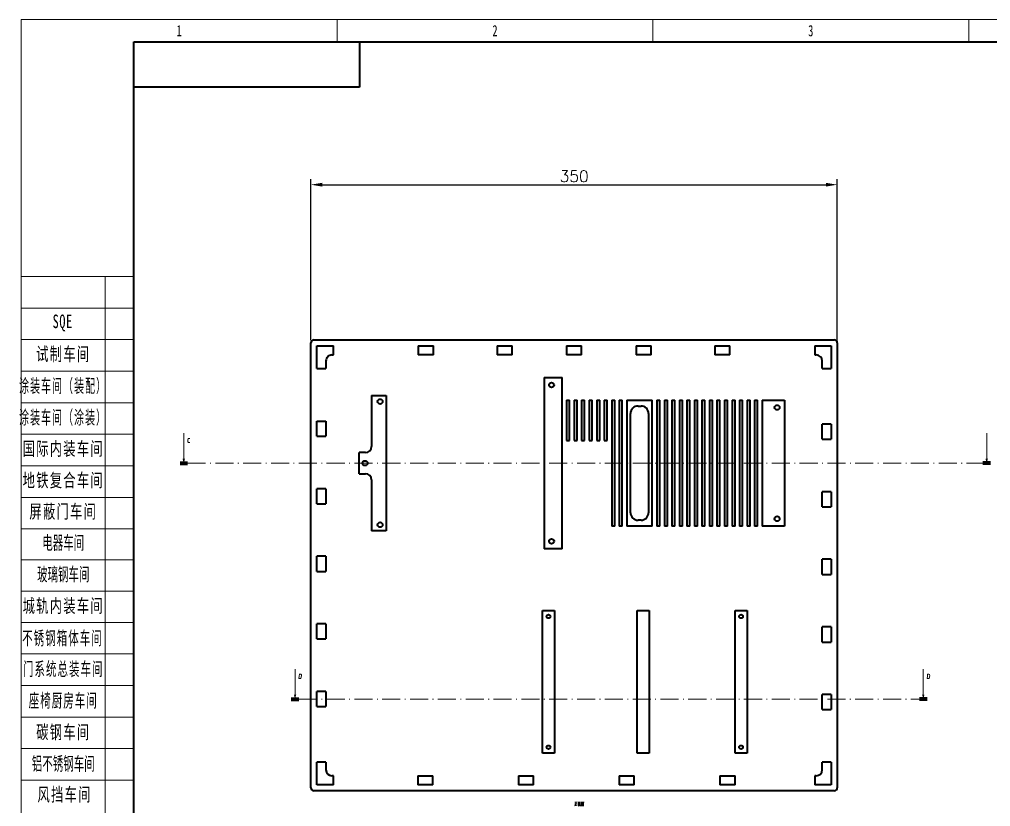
# Model space of a CAD drawing. Header units: millimetres. Extents: x -631 to 3210, y -561 to 2288.
# Drawn here: x 659 to 1305, y 1764 to 2288 of the extents above; entities that cross this region are included whole.
import ezdxf
from ezdxf.enums import TextEntityAlignment as Align

# ---------------------------------------------------------------- set-up
doc = ezdxf.new("R2010")
doc.units = ezdxf.units.MM
doc.header["$PDSIZE"] = -5
doc.linetypes.add('DASHDOT', pattern=[18.5, 12, -3, 0.5, -3])
doc.layers.get('0').update_dxf_attribs({"lineweight": 18})
for name, color, linetype, lineweight in [('尺寸线层', 3, 'Continuous', 18), ('粗实线层', 7, 'Continuous', 35), ('细实线层', 7, 'Continuous', 18)]:
    doc.layers.add(name, color=color, linetype=linetype, lineweight=lineweight)
doc.styles.get("Standard").update_dxf_attribs({"font": 'txt.shx', "bigfont": 'gbcbig.shx'})
doc.styles.add('标准', font='', dxfattribs={"width": 0.667})
doc.styles.get('标准').set_extended_font_data('宋体')
doc.dimstyles.get("Standard").update_dxf_attribs({"dimscale": 3, "dimtxt": 0.18, "dimasz": 0.18, "dimexe": 0.18, "dimexo": 0.0625, "dimgap": 0.09, "dimtad": 0, "dimtih": 1, "dimtoh": 1, "dimdec": 4, "dimzin": 0, "dimdsep": 46, "dimtxsty": 'Standard', "dimcen": 0.09, "dimdle": 0.36, "dimadec": 0, "dimazin": 0, "dimtfac": 1, "dimtdec": 4, "dimtofl": 0, "dimtmove": 0, "dimatfit": 3, "dimfxl": 1, "dimtolj": 1, "dimtzin": 0, "dimarcsym": 0})

# ---------------------------------------------------------------- blocks, each defined once
blk = doc.blocks.new('*X1')
at = {"layer": '尺寸线层', "linetype": 'Continuous'}
for p, q in [((-185, 91.49), (-210, 91.49)), ((-191.37, 91.49), (-191.37, -90.21)), ((-185, 84.49), (-210, 84.49)), ((-185, 77.49), (-210, 77.49)), ((-185, 70.49), (-210, 70.49)), ((-185, 63.49), (-210, 63.49)), ((-185, 56.49), (-210, 56.49)), ((-185, 49.49), (-210, 49.49)), ((-185, 42.49), (-210, 42.49)), ((-185, 35.56), (-210, 35.56)), ((-185, 35.56), (-210, 35.56)), ((-185, 28.64), (-210, 28.64)), ((-185, 28.64), (-210, 28.64)), ((-185, 21.71), (-210, 21.71)), ((-185, 21.71), (-210, 21.71)), ((-185, 14.79), (-210, 14.79)), ((-185, 7.79), (-210, 7.79)), ((-185, 0.79), (-210, 0.79)), ((-185, -6.21), (-210, -6.21)), ((-185, -13.21), (-210, -13.21)), ((-185, -20.21), (-210, -20.21))]:
    blk.add_line(p, q, dxfattribs=at)
at = {"layer": '粗实线层'}
for p, q in [((-185, -143.5), (-185, 143.5)), ((-185, 143.5), (205, 143.5)), ((-135, 143.5), (-135, 133.5)), ((-135, 133.5), (-185, 133.5))]:
    blk.add_line(p, q, dxfattribs=at)
at = {"layer": '细实线层'}
for p, q in [((-210, -148.5), (-210, 148.5)), ((-210, 148.5), (210, 148.5)), ((-140, 148.5), (-140, 143.5)), ((-70, 148.5), (-70, 143.5)), ((0, 148.5), (0, 143.5))]:
    blk.add_line(p, q, dxfattribs=at)
at = {"layer": '尺寸线层', "linetype": 'Continuous', "char_height": 3, "attachment_point": 5, "style": '标准'}
for s, insert, width, line_spacing_factor in [('\\T1.1;\\W0.667;SQE', (-200.8, 81.17), 31.0587, 0.47619), ('\\T1.1;\\W0.667;试制车间', (-200.68, 74.14), 31.0587, 0.57381), ('\\T1.1;\\W0.54149;涂装车间（装配）', (-200.73, 67.06), 27.5396, 0.574243), ('\\T1.1;\\W0.54149;涂装车间（涂装）', (-200.73, 60.06), 27.5396, 0.574243), ('\\T1.1;\\W0.667;国际内装车间', (-200.68, 53.14), 31.0587, 0.561905), ('\\T1.1;\\W0.667;地铁复合车间', (-200.68, 46.14), 31.0587, 0.561905), ('\\T1.1;\\W0.667;屏蔽门车间', (-200.68, 39.21), 31.0587, 0.561905), ('\\W1;{\\W0.567;\\T1;电器车间}', (-200.68, 32.29), 37.2629, 0.561905), ('\\W1;{\\W0.567;\\T1;玻璃钢车间}', (-200.68, 25.29), 37.2629, 0.564286), ('\\T1.1;城轨内装车间', (-200.68, 18.29), 18.6315, 1.15057), ('\\T1.1;{\\W0.567;不锈钢箱体车间}', (-200.85, 11.13), 18.6315, 1.15057), ('\\T1.1;{\\W0.567;门系统总装车间}', (-200.68, 4.29), 18.6315, 1.15057), ('\\T1.1;{\\W0.567;座椅厨房车间}', (-200.68, -2.71), 18.6315, 1.15057), ('\\T1.1;碳钢车间', (-200.68, -9.71), 18.6315, 1.15057), ('{\\W0.567;\\T1;铝不锈钢车间}', (-200.68, -16.71), 18.6315, 1.15057), ('\\T1.1;风挡车间', (-200.39, -23.55), 18.6315, 1.15057)]:
    blk.add_mtext(s, dxfattribs=dict(at, insert=insert, width=width, line_spacing_factor=line_spacing_factor))
at = {"layer": '尺寸线层', "style": '标准'}
for tag, height, width, p in [('T1', 2.5, 0.667, (-175, 146)), ('T2', 2.5, 0.667, (-105, 146)), ('T3', 2.5, 0.667, (-35, 146)), ('T4', 2.5, 0.667, (35, 146)), ('T5', 2.5, 0.667, (105, 146)), ('T6', 2.5, 0.667, (175, 146)), ('R1', 2.5, 0.667, (207.5, 111.38)), ('SQE', 3.5, 0.667, (-188.18, 80.99)), ('试制车间', 3.5, 0.28375, (-188.18, 73.99)), ('涂装车间（装配）', 3.5, 0.147264, (-188.18, 66.99)), ('涂装车间（涂装）', 3.5, 0.147264, (-188.18, 59.99)), ('国际内装车间', 3.5, 0.189302, (-188.18, 52.99)), ('地铁复合车间', 3.5, 0.186278, (-188.18, 46.02)), ('屏蔽门车间', 3.5, 0.225254, (-188.18, 39.14)), ('R2', 2.5, 0.667, (207.5, 37.12)), ('电器车间', 3.5, 0.292284, (-188.18, 32.21)), ('玻璃钢车间', 3.5, 0.225603, (-188.18, 25.29)), ('城轨内装车间', 3.5, 0.186278, (-188.18, 18.29)), ('不锈钢箱体车间', 3.5, 0.15932, (-188.18, 11.29)), ('门系统总装车间', 3.5, 0.161527, (-188.18, 4.29)), ('座椅厨房车间', 3.5, 0.186516, (-188.18, -2.71)), ('碳钢车间', 3.5, 0.28375, (-188.18, -9.71)), ('铝不锈钢车间', 3.5, 0.186397, (-188.18, -16.71)), ('风挡车间', 3.5, 0.284026, (-188.18, -23.71)), ('风道车间', 3.5, 0.284026, (-188.18, -30.71)), ('动车内装车间', 3.5, 0.186397, (-188.18, -37.71)), ('R3', 2.5, 0.667, (207.5, -37.12)), ('采购部', 3.5, 0.378308, (-188.18, -44.71)), ('检修服务部', 3.5, 0.223014, (-188.18, -51.71)), ('品管部', 3.5, 0.389426, (-188.18, -58.71)), ('生产保障部', 3.5, 0.223356, (-188.18, -65.71)), ('工业化部', 3.5, 0.281557, (-188.18, -72.71)), ('研发部', 3.5, 0.3788, (-188.18, -79.71)), ('旧底图总号', 3, 0.667, (-197.5, -100.5)), ('底图总号', 3, 0.667, (-197.5, -113.5)), ('R4', 2.5, 0.667, (207.5, -111.38)), ('签字', 3, 0.667, (-197.5, -126.5)), ('日期', 3, 0.667, (-197.5, -139.5)), ('B1', 2.5, 0.667, (-175, -146)), ('B2', 2.5, 0.667, (-105, -146)), ('B3', 2.5, 0.667, (-35, -146)), ('B4', 2.5, 0.667, (35, -146)), ('B5', 2.5, 0.667, (105, -146)), ('B6', 2.5, 0.667, (175, -146))]:
    blk.add_attdef(tag, text='', height=height, dxfattribs=dict(at, width=width)).set_placement(p, align=Align.MIDDLE_CENTER)
at = {"layer": '尺寸线层', "style": '标准', "width": 0.667}
blk.add_attdef('图号', text='', height=5.33, rotation=180, dxfattribs=at).set_placement((-160, 138.5), align=Align.MIDDLE_CENTER)
blk = doc.blocks.new('*X6')
at = {"layer": 'Defpoints', "color": 0, "transparency": 16777216}
for p in [(1202.64, 2177.54), (852.64, 2072.29), (1202.64, 2072.29)]:
    blk.add_point(p, dxfattribs=at)
at = {"layer": '尺寸线层', "color": 0, "linetype": 'Continuous', "lineweight": -2, "transparency": 16777216}
for p, q in [((852.64, 2074.17), (852.64, 2181.29)), ((860.14, 2177.54), (1195.14, 2177.54)), ((1202.64, 2074.17), (1202.64, 2181.29))]:
    blk.add_line(p, q, dxfattribs=at)
at = {"layer": '尺寸线层', "color": 0, "transparency": 16777216}
for points in [[(860.14, 2178.79), (860.14, 2176.29), (852.64, 2177.54)], [(1195.14, 2178.79), (1195.14, 2176.29), (1202.64, 2177.54)]]:
    blk.add_solid(points, dxfattribs=at)
at = {"layer": '尺寸线层', "color": 0, "transparency": 16777216, "insert": (1027.64, 2183.16), "char_height": 7.5, "width": 38.5714, "attachment_point": 5, "bg_fill": 3, "box_fill_scale": 1.1, "bg_fill_color": 256, "bg_fill_true_color": 13158600, "bg_fill_transparency": 0}
blk.add_mtext('\\A1;350', dxfattribs=at)

msp = doc.modelspace()

# ---------------------------------------------------------------- hatches: boundary and pattern name
at = {"lineweight": 13}
for points in [[(767.3, 1995.263), (768.104, 1992.263), (768.908, 1995.263)], [(1301.196, 1995.263), (1302, 1992.263), (1302.804, 1995.263)], [(841.279, 1838.323), (842.083, 1835.323), (842.887, 1838.323)], [(1259.012, 1838.323), (1259.816, 1835.323), (1260.62, 1838.323)]]:
    msp.add_hatch(color=7, dxfattribs=at).paths.add_polyline_path(points, flags=0)

# ---------------------------------------------------------------- linework, layer by layer
at = {"color": 7, "lineweight": 35}
for p, q in [((854.644, 2074.294), (1200.644, 2074.294)), ((852.644, 1776.293), (852.644, 2072.294)), ((1202.644, 2072.294), (1202.644, 1776.293)), ((1007.644, 2049.293), (1007.644, 1935.293)), ((1019.644, 1935.293), (1019.644, 2049.293)), ((892.994, 2037.263), (892.994, 2003.263)), ((902.644, 2037.263), (902.644, 1947.263)), ((1022.644, 2034.293), (1022.644, 2007.293)), ((1024.644, 2007.293), (1024.644, 2034.293)), ((1027.644, 2034.293), (1027.644, 2007.293)), ((1029.644, 2007.293), (1029.644, 2034.293)), ((1032.644, 2034.293), (1032.644, 2007.293)), ((1034.644, 2007.293), (1034.644, 2034.293)), ((1037.644, 2034.293), (1037.644, 2007.293)), ((1039.644, 2007.293), (1039.644, 2034.293)), ((1042.644, 2034.293), (1042.644, 2007.293)), ((1044.644, 2007.293), (1044.644, 2034.293)), ((1047.644, 2034.293), (1047.644, 2007.293)), ((1049.644, 2007.293), (1049.644, 2034.293)), ((1052.644, 2034.293), (1052.644, 1950.293)), ((1054.644, 1950.293), (1054.644, 2034.293)), ((1057.644, 2034.293), (1057.644, 1950.293)), ((1059.644, 1950.293), (1059.644, 2034.293)), ((1062.644, 2034.293), (1062.644, 1950.293)), ((1079.644, 1950.293), (1079.644, 2034.293)), ((1082.644, 2034.293), (1082.644, 1950.293)), ((1084.644, 1950.293), (1084.644, 2034.293)), ((1087.644, 2034.293), (1087.644, 1950.293)), ((1089.644, 1950.293), (1089.644, 2034.293)), ((1092.644, 2034.293), (1092.644, 1950.293)), ((1094.644, 1950.293), (1094.644, 2034.293)), ((1097.644, 2034.293), (1097.644, 1950.293)), ((1099.644, 1950.293), (1099.644, 2034.293)), ((1102.644, 2034.293), (1102.644, 1950.293)), ((1104.644, 1950.293), (1104.644, 2034.293)), ((1107.644, 2034.293), (1107.644, 1950.293)), ((1109.644, 1950.293), (1109.644, 2034.293)), ((1112.644, 2034.293), (1112.644, 1950.293)), ((1114.644, 1950.293), (1114.644, 2034.293)), ((1117.644, 2034.293), (1117.644, 1950.293)), ((1119.644, 1950.293), (1119.644, 2034.293)), ((1122.644, 2034.293), (1122.644, 1950.293)), ((1124.644, 1950.293), (1124.644, 2034.293)), ((1127.644, 2034.293), (1127.644, 1950.293)), ((1129.644, 1950.293), (1129.644, 2034.293)), ((1132.644, 2034.293), (1132.644, 1950.293)), ((1134.644, 1950.293), (1134.644, 2034.293)), ((1137.644, 2034.293), (1137.644, 1950.293)), ((1139.644, 1950.293), (1139.644, 2034.293)), ((1142.644, 2034.293), (1142.644, 1950.293)), ((1144.644, 1950.293), (1144.644, 2034.293)), ((1147.644, 2034.293), (1147.644, 1950.293)), ((1149.644, 1950.293), (1149.644, 2034.293)), ((1152.644, 2034.293), (1152.644, 1950.293)), ((1167.644, 2034.293), (1167.644, 1950.293)), ((1065.144, 1959.293), (1065.144, 2025.293)), ((1077.144, 2025.293), (1077.144, 1959.293)), ((892.994, 1981.263), (892.994, 1947.263)), ((1006.644, 1799.293), (1006.644, 1894.293)), ((1014.644, 1894.293), (1014.644, 1799.293)), ((1069.644, 1799.293), (1069.644, 1894.293)), ((1077.644, 1894.293), (1077.644, 1799.293)), ((1134.644, 1799.293), (1134.644, 1894.293)), ((1142.644, 1894.293), (1142.644, 1799.293)), ((1200.644, 1774.293), (854.644, 1774.293))]:
    msp.add_line(p, q, dxfattribs=at)
at = {"color": 7, "lineweight": 35, "ltscale": 0.375001}
for p, q in [((856.644, 2055.293), (856.644, 2070.294)), ((1198.644, 2070.294), (1198.644, 2055.293))]:
    msp.add_line(p, q, dxfattribs=at)
at = {"color": 7, "lineweight": 35, "ltscale": 0.275}
for p, q in [((856.644, 2070.294), (867.644, 2070.294)), ((1187.644, 2070.294), (1198.644, 2070.294)), ((867.644, 1778.293), (856.644, 1778.293)), ((1198.644, 1778.293), (1187.644, 1778.293))]:
    msp.add_line(p, q, dxfattribs=at)
at = {"color": 7, "lineweight": 35, "ltscale": 0.15}
for p, q in [((867.644, 2064.294), (867.644, 2070.294)), ((924.044, 2070.294), (924.044, 2064.294)), ((934.044, 2064.294), (934.044, 2070.294)), ((976.444, 2070.294), (976.444, 2064.294)), ((986.444, 2064.294), (986.444, 2070.294)), ((1022.644, 2070.294), (1022.644, 2064.294)), ((1032.644, 2064.294), (1032.644, 2070.294)), ((1068.844, 2070.294), (1068.844, 2064.294)), ((1078.844, 2064.294), (1078.844, 2070.294)), ((1121.244, 2070.294), (1121.244, 2064.294)), ((1131.244, 2064.294), (1131.244, 2070.294)), ((1187.644, 2070.294), (1187.644, 2064.294)), ((856.644, 2055.293), (862.644, 2055.293)), ((1192.644, 2055.293), (1198.644, 2055.293)), ((856.644, 2020.293), (862.644, 2020.293)), ((1198.644, 2018.293), (1192.644, 2018.293)), ((856.644, 2010.293), (862.644, 2010.293)), ((1192.644, 2008.293), (1198.644, 2008.293)), ((862.644, 1975.293), (856.644, 1975.293)), ((1198.644, 1973.293), (1192.644, 1973.293)), ((856.644, 1965.293), (862.644, 1965.293)), ((1192.644, 1963.293), (1198.644, 1963.293)), ((862.644, 1930.293), (856.644, 1930.293)), ((1198.644, 1928.293), (1192.644, 1928.293)), ((856.644, 1920.293), (862.644, 1920.293)), ((1192.644, 1918.293), (1198.644, 1918.293)), ((862.644, 1885.293), (856.644, 1885.293)), ((1198.644, 1883.293), (1192.644, 1883.293)), ((856.644, 1875.293), (862.644, 1875.293)), ((1192.644, 1873.293), (1198.644, 1873.293)), ((862.644, 1840.293), (856.644, 1840.293)), ((1198.644, 1838.293), (1192.644, 1838.293)), ((856.644, 1830.293), (862.644, 1830.293)), ((1192.644, 1828.293), (1198.644, 1828.293)), ((862.644, 1793.293), (856.644, 1793.293)), ((1198.644, 1793.293), (1192.644, 1793.293)), ((867.644, 1778.293), (867.644, 1784.293)), ((923.644, 1784.293), (923.644, 1778.293)), ((933.644, 1778.293), (933.644, 1784.293)), ((990.644, 1784.293), (990.644, 1778.293)), ((1000.644, 1778.293), (1000.644, 1784.293)), ((1057.644, 1784.293), (1057.644, 1778.293)), ((1067.644, 1778.293), (1067.644, 1784.293)), ((1124.644, 1784.293), (1124.644, 1778.293)), ((1134.644, 1778.293), (1134.644, 1784.293)), ((1187.644, 1784.293), (1187.644, 1778.293))]:
    msp.add_line(p, q, dxfattribs=at)
at = {"color": 7, "lineweight": 35, "ltscale": 0.25}
for p, q in [((924.044, 2070.294), (934.044, 2070.294)), ((976.444, 2070.294), (986.444, 2070.294)), ((1022.644, 2070.294), (1032.644, 2070.294)), ((1068.844, 2070.294), (1078.844, 2070.294)), ((1121.244, 2070.294), (1131.244, 2070.294)), ((934.044, 2064.294), (924.044, 2064.294)), ((986.444, 2064.294), (976.444, 2064.294)), ((1032.644, 2064.294), (1022.644, 2064.294)), ((1078.844, 2064.294), (1068.844, 2064.294)), ((1131.244, 2064.294), (1121.244, 2064.294)), ((856.644, 2010.293), (856.644, 2020.293)), ((862.644, 2020.293), (862.644, 2010.293)), ((1192.644, 2008.293), (1192.644, 2018.293)), ((1198.644, 2018.293), (1198.644, 2008.293)), ((856.644, 1965.293), (856.644, 1975.293)), ((862.644, 1975.293), (862.644, 1965.293)), ((1192.644, 1963.293), (1192.644, 1973.293)), ((1198.644, 1973.293), (1198.644, 1963.293)), ((856.644, 1920.293), (856.644, 1930.293)), ((862.644, 1930.293), (862.644, 1920.293)), ((1192.644, 1918.293), (1192.644, 1928.293)), ((1198.644, 1928.293), (1198.644, 1918.293)), ((856.644, 1875.293), (856.644, 1885.293)), ((862.644, 1885.293), (862.644, 1875.293)), ((1192.644, 1873.293), (1192.644, 1883.293)), ((1198.644, 1883.293), (1198.644, 1873.293)), ((856.644, 1830.293), (856.644, 1840.293)), ((862.644, 1840.293), (862.644, 1830.293)), ((1192.644, 1828.293), (1192.644, 1838.293)), ((1198.644, 1838.293), (1198.644, 1828.293)), ((923.644, 1784.293), (933.644, 1784.293)), ((990.644, 1784.293), (1000.644, 1784.293)), ((1057.644, 1784.293), (1067.644, 1784.293)), ((1124.644, 1784.293), (1134.644, 1784.293)), ((933.644, 1778.293), (923.644, 1778.293)), ((1000.644, 1778.293), (990.644, 1778.293)), ((1067.644, 1778.293), (1057.644, 1778.293)), ((1134.644, 1778.293), (1124.644, 1778.293))]:
    msp.add_line(p, q, dxfattribs=at)
at = {"color": 7, "lineweight": 35, "ltscale": 0.125}
for p, q in [((862.644, 2060.293), (862.644, 2055.293)), ((1192.644, 2055.293), (1192.644, 2060.293)), ((862.644, 1793.293), (862.644, 1788.293)), ((1192.644, 1788.293), (1192.644, 1793.293))]:
    msp.add_line(p, q, dxfattribs=at)
at = {"color": 7, "lineweight": 35, "ltscale": 0.025}
for p, q in [((866.644, 2064.294), (867.644, 2064.294)), ((1187.644, 2064.294), (1188.644, 2064.294)), ((867.644, 1784.293), (866.644, 1784.293)), ((1188.644, 1784.293), (1187.644, 1784.293))]:
    msp.add_line(p, q, dxfattribs=at)
at = {"color": 7, "lineweight": 35, "ltscale": 0.3}
for p, q in [((1007.644, 2049.293), (1019.644, 2049.293)), ((1019.644, 1935.293), (1007.644, 1935.293))]:
    msp.add_line(p, q, dxfattribs=at)
at = {"color": 7, "lineweight": 35, "ltscale": 0.241251}
for p, q in [((892.994, 2037.263), (902.644, 2037.263)), ((902.644, 1947.263), (892.994, 1947.263))]:
    msp.add_line(p, q, dxfattribs=at)
at = {"color": 7, "lineweight": 35, "ltscale": 0.05}
for p, q in [((1022.644, 2034.293), (1024.644, 2034.293)), ((1027.644, 2034.293), (1029.644, 2034.293)), ((1032.644, 2034.293), (1034.644, 2034.293)), ((1037.644, 2034.293), (1039.644, 2034.293)), ((1042.644, 2034.293), (1044.644, 2034.293)), ((1047.644, 2034.293), (1049.644, 2034.293)), ((1052.644, 2034.293), (1054.644, 2034.293)), ((1057.644, 2034.293), (1059.644, 2034.293)), ((1082.644, 2034.293), (1084.644, 2034.293)), ((1087.644, 2034.293), (1089.644, 2034.293)), ((1092.644, 2034.293), (1094.644, 2034.293)), ((1097.644, 2034.293), (1099.644, 2034.293)), ((1102.644, 2034.293), (1104.644, 2034.293)), ((1107.644, 2034.293), (1109.644, 2034.293)), ((1112.644, 2034.293), (1114.644, 2034.293)), ((1117.644, 2034.293), (1119.644, 2034.293)), ((1122.644, 2034.293), (1124.644, 2034.293)), ((1127.644, 2034.293), (1129.644, 2034.293)), ((1132.644, 2034.293), (1134.644, 2034.293)), ((1137.644, 2034.293), (1139.644, 2034.293)), ((1142.644, 2034.293), (1144.644, 2034.293)), ((1147.644, 2034.293), (1149.644, 2034.293)), ((1070.144, 2030.293), (1072.144, 2030.293)), ((1022.644, 2007.293), (1024.644, 2007.293)), ((1027.644, 2007.293), (1029.644, 2007.293)), ((1032.644, 2007.293), (1034.644, 2007.293)), ((1037.644, 2007.293), (1039.644, 2007.293)), ((1042.644, 2007.293), (1044.644, 2007.293)), ((1047.644, 2007.293), (1049.644, 2007.293)), ((1054.644, 1950.293), (1052.644, 1950.293)), ((1059.644, 1950.293), (1057.644, 1950.293)), ((1072.144, 1954.293), (1070.144, 1954.293)), ((1084.644, 1950.293), (1082.644, 1950.293)), ((1089.644, 1950.293), (1087.644, 1950.293)), ((1094.644, 1950.293), (1092.644, 1950.293)), ((1099.644, 1950.293), (1097.644, 1950.293)), ((1104.644, 1950.293), (1102.644, 1950.293)), ((1109.644, 1950.293), (1107.644, 1950.293)), ((1114.644, 1950.293), (1112.644, 1950.293)), ((1119.644, 1950.293), (1117.644, 1950.293)), ((1124.644, 1950.293), (1122.644, 1950.293)), ((1129.644, 1950.293), (1127.644, 1950.293)), ((1134.644, 1950.293), (1132.644, 1950.293)), ((1139.644, 1950.293), (1137.644, 1950.293)), ((1144.644, 1950.293), (1142.644, 1950.293)), ((1149.644, 1950.293), (1147.644, 1950.293))]:
    msp.add_line(p, q, dxfattribs=at)
at = {"color": 7, "lineweight": 35, "ltscale": 0.425}
for p, q in [((1062.644, 2034.293), (1079.644, 2034.293)), ((1079.644, 1950.293), (1062.644, 1950.293))]:
    msp.add_line(p, q, dxfattribs=at)
at = {"color": 7, "lineweight": 35, "ltscale": 0.375}
for p, q in [((1152.644, 2034.293), (1167.644, 2034.293)), ((1167.644, 1950.293), (1152.644, 1950.293)), ((856.644, 1778.293), (856.644, 1793.293)), ((1198.644, 1793.293), (1198.644, 1778.293))]:
    msp.add_line(p, q, dxfattribs=at)
at = {"color": 7, "lineweight": 13}
for p, q in [((768.104, 1992.263), (768.104, 2012.263)), ((1302, 1992.263), (1302, 2012.263)), ((842.083, 1835.323), (842.083, 1855.323)), ((1259.816, 1835.323), (1259.816, 1855.323))]:
    msp.add_line(p, q, dxfattribs=at)
at = {"color": 7, "lineweight": 35, "ltscale": 0.35}
msp.add_line((884.644, 1985.263), (884.644, 1999.263), dxfattribs=at)
at = {"color": 7, "lineweight": 35, "ltscale": 0.108749}
for p, q in [((888.994, 1999.263), (884.644, 1999.263)), ((884.644, 1985.263), (888.994, 1985.263))]:
    msp.add_line(p, q, dxfattribs=at)
at = {"color": 7, "lineweight": 100, "ltscale": 0.125}
for p, q in [((765.604, 1992.263), (770.604, 1992.263)), ((1304.5, 1992.263), (1299.5, 1992.263)), ((839.583, 1835.323), (844.583, 1835.323)), ((1262.316, 1835.323), (1257.316, 1835.323))]:
    msp.add_line(p, q, dxfattribs=at)
at = {"color": 7, "linetype": 'DASHDOT', "lineweight": 13}
for p, q in [((770.604, 1992.263), (1299.5, 1992.263)), ((844.583, 1835.323), (1257.316, 1835.323))]:
    msp.add_line(p, q, dxfattribs=at)
at = {"color": 7, "lineweight": 35, "ltscale": 0.2}
for p, q in [((1006.644, 1894.293), (1014.644, 1894.293)), ((1069.644, 1894.293), (1077.644, 1894.293)), ((1134.644, 1894.293), (1142.644, 1894.293)), ((1014.644, 1799.293), (1006.644, 1799.293)), ((1077.644, 1799.293), (1069.644, 1799.293)), ((1142.644, 1799.293), (1134.644, 1799.293))]:
    msp.add_line(p, q, dxfattribs=at)
at = {"color": 7, "lineweight": 13}
for points in [[(772.164, 2005.947), (771.394, 2005.947), (771.079, 2006.052), (770.974, 2006.157), (770.834, 2006.367), (770.729, 2006.752), (770.764, 2007.872), (770.939, 2008.397), (771.114, 2008.642), (771.324, 2008.747), (772.199, 2008.747)], [(844.708, 1849.006), (845.723, 1849.006), (846.038, 1849.321), (846.178, 1849.636), (846.248, 1849.951), (846.353, 1850.931), (846.318, 1851.351), (846.143, 1851.666), (845.863, 1851.806), (844.848, 1851.806)], [(844.953, 1851.806), (844.848, 1850.616), (844.708, 1849.006)], [(1262.441, 1849.006), (1263.456, 1849.006), (1263.771, 1849.321), (1263.911, 1849.636), (1263.981, 1849.951), (1264.086, 1850.931), (1264.051, 1851.351), (1263.876, 1851.666), (1263.596, 1851.806), (1262.581, 1851.806)], [(1262.686, 1851.806), (1262.581, 1850.616), (1262.441, 1849.006)], [(1027.819, 1764.318), (1029.779, 1764.424)], [(1028.099, 1766.733), (1029.604, 1766.803)], [(1028.379, 1765.928), (1028.379, 1764.353)], [(1028.869, 1766.733), (1028.869, 1765.579), (1028.869, 1764.388)], [(1028.869, 1765.614), (1029.499, 1765.683)], [(1030.689, 1766.348), (1030.514, 1765.858), (1030.024, 1765.123)], [(1030.059, 1766.138), (1030.619, 1766.208)], [(1030.339, 1767.013), (1030.619, 1766.594)], [(1030.514, 1765.858), (1030.514, 1764.073)], [(1030.514, 1765.683), (1030.829, 1765.368)], [(1030.619, 1764.073), (1030.899, 1764.353)], [(1030.899, 1764.353), (1031.144, 1764.704)], [(1031.109, 1766.978), (1031.109, 1765.299)], [(1031.774, 1766.803), (1031.109, 1766.733)], [(1031.319, 1765.333), (1031.144, 1764.704)], [(1031.424, 1766.383), (1031.319, 1765.333)], [(1031.459, 1764.353), (1031.459, 1765.439)], [(1031.599, 1764.248), (1031.459, 1764.353)], [(1032.019, 1764.248), (1031.599, 1764.248)], [(1031.704, 1765.228), (1031.774, 1766.909)], [(1032.019, 1764.879), (1032.019, 1764.248)], [(1032.544, 1767.013), (1032.544, 1765.543), (1032.544, 1764.038)], [(1032.544, 1766.978), (1032.544, 1765.579), (1032.544, 1764.178)], [(1034.014, 1766.838), (1032.544, 1766.698)], [(1032.544, 1764.284), (1033.909, 1764.388)], [(1032.614, 1765.088), (1033.104, 1765.508)], [(1033.314, 1766.558), (1032.754, 1765.754)], [(1033.069, 1765.998), (1033.769, 1765.263)], [(1033.069, 1764.913), (1033.419, 1764.528)], [(1033.104, 1766.208), (1033.559, 1766.278)], [(1033.104, 1765.508), (1033.314, 1765.788)], [(1033.174, 1765.299), (1033.419, 1765.019)], [(1033.314, 1765.788), (1033.664, 1766.418)], [(1033.769, 1765.263), (1033.944, 1765.299)], [(1033.979, 1764.108), (1033.979, 1764.213), (1033.909, 1764.388)], [(1033.979, 1764.213), (1033.979, 1765.579), (1034.014, 1766.978)]]:
    msp.add_lwpolyline(points, dxfattribs=at)
at = {"color": 7, "lineweight": 35}
for centre, radius in [((1012.644, 2044.293), 1.65), ((898.644, 2033.263), 1.65), ((1162.644, 2029.293), 1.65), ((888.644, 1992.263), 1.65), ((1162.644, 1955.293), 1.65), ((898.644, 1951.263), 1.65), ((1012.644, 1940.293), 1.65), ((1010.644, 1890.293), 1.25), ((1138.644, 1890.293), 1.25), ((1010.644, 1803.293), 1.25), ((1138.644, 1803.293), 1.25)]:
    msp.add_circle(centre, radius, dxfattribs=at)
for centre, radius, start, end in [((854.644, 2072.294), 2, 90.000003, 180.000008), ((1200.644, 2072.294), 2, 0, 90), ((866.644, 2060.293), 4, 90.000003, 180.000008), ((1188.644, 2060.293), 4, 0, 90), ((1070.144, 2025.293), 5, 90.000003, 180.000008), ((1072.144, 2025.293), 5, 0, 90), ((888.994, 2003.263), 4, 269.999997, 359.999997), ((888.994, 1981.263), 4, 0, 90), ((1070.144, 1959.293), 5, 180.000005, 270), ((1072.144, 1959.293), 5, 269.999997, 359.999997), ((866.644, 1788.293), 4, 180.000005, 270), ((1188.644, 1788.293), 4, 269.999997, 359.999997), ((854.644, 1776.293), 2, 180.000005, 270), ((1200.644, 1776.293), 2, 269.999997, 359.999997)]:
    msp.add_arc(centre, radius, start, end, dxfattribs=at)

# ---------------------------------------------------------------- block references
ref = msp.add_blockref('*X1', (1290, 1842), dxfattribs=dict(xscale=3, yscale=3, zscale=3))
ref.add_attrib('T1', '1', dxfattribs={"layer": '尺寸线层', "height": 7.5, "style": '标准', "width": 0.667}).set_placement((765, 2280), align=Align.MIDDLE_CENTER)
ref.add_attrib('T2', '2', dxfattribs={"layer": '尺寸线层', "height": 7.5, "style": '标准', "width": 0.667}).set_placement((975, 2280), align=Align.MIDDLE_CENTER)
ref.add_attrib('T3', '3', dxfattribs={"layer": '尺寸线层', "height": 7.5, "style": '标准', "width": 0.667}).set_placement((1185, 2280), align=Align.MIDDLE_CENTER)

# ---------------------------------------------------------------- next in the draw order: dimensions: what is measured, and where the dimension line sits
at = {"layer": '尺寸线层'}
dim = msp.add_linear_dim(base=(1202.644, 2177.539), p1=(852.644, 2072.294), p2=(1202.644, 2072.294), angle=180, dimstyle='Standard', override={"dimtxt": 2.5, "dimasz": 2.5, "dimexe": 1.25, "dimexo": 0.625, "dimgap": 0.625, "dimtad": 1, "dimtih": 0, "dimtoh": 0, "dimdec": 2, "dimzin": 8, "dimdsep": 44, "dimsah": 1, "dimdle": 5, "dimtdec": 2, "dimtofl": 1, "dimatfit": 0, "dimtfill": 1, "dimtzin": 8}, dxfattribs=at)
dim.commit()
dim.dimension.update_dxf_attribs({"geometry": '*X6', "text_midpoint": (1027.644, 2183.164)})

doc.saveas('drawing.dxf')
